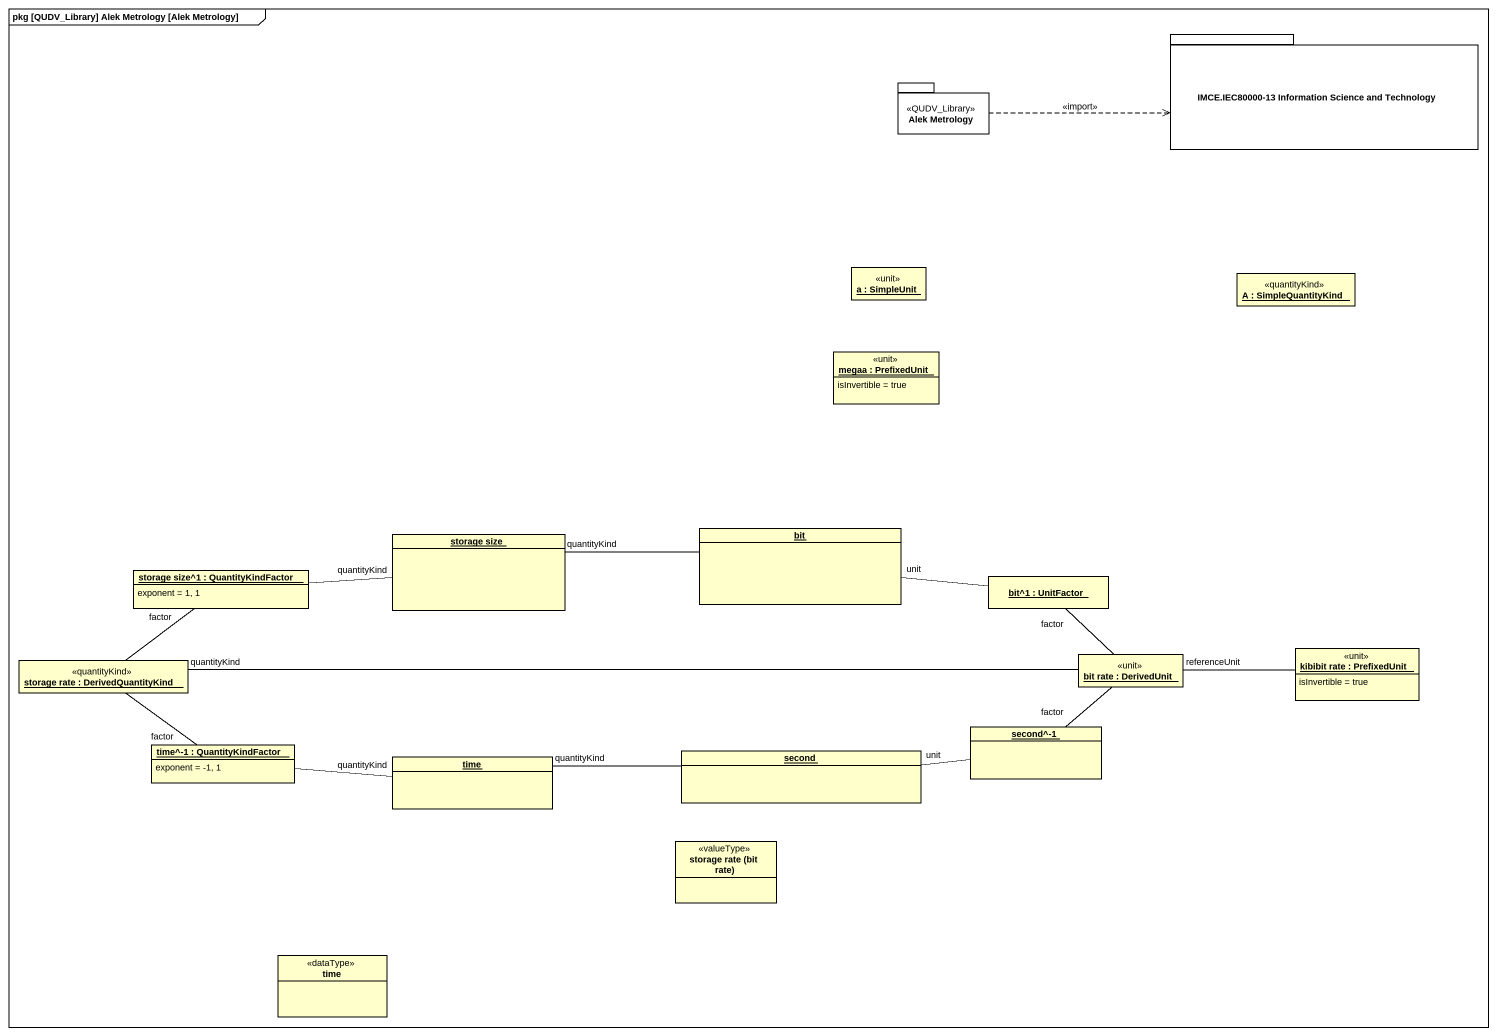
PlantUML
@startuml
mainframe pkg [QUDV_Library] Alek Metrology [Alek Metrology]
hide circle
hide empty members
package "IMCE.IEC80000-13 Information Science and Technology" as IMCE_IEC80000_13 {
}
package "Alek Metrology" as Alek_Metrology <<QUDV_Library>> {
}
object "a : SimpleUnit" as a <<unit>>
object "A : SimpleQuantityKind" as A <<quantityKind>>
object "megaa : PrefixedUnit" as megaa <<unit>> {
  isInvertible = true
}
object bit
object "storage size^1 : QuantityKindFactor" as storage_size_1 {
  exponent = 1, 1
}
object "storage size" as storage_size
object "bit^1 : UnitFactor" as bit_1
object "storage rate : DerivedQuantityKind" as storage_rate <<quantityKind>>
object "bit rate : DerivedUnit" as bit_rate <<unit>>
object "kibibit rate : PrefixedUnit" as kibibit_rate <<unit>> {
  isInvertible = true
}
object "time^-1 : QuantityKindFactor" as time_1 {
  exponent = -1, 1
}
object time
object second
object "second^-1" as second_1
class "storage rate (bit rate)" as storage_rate_bit_rate <<valueType>>
class "time" as time_2 <<dataType>>
Alek_Metrology .right.> IMCE_IEC80000_13 : <<import>>
bit -left- storage_size : quantityKind
bit -right- bit_1 : unit
storage_size_1 -- storage_rate : factor
storage_size -left- storage_size_1 : quantityKind
bit_1 -- bit_rate : factor
bit_rate -left- storage_rate : quantityKind
bit_rate -right- kibibit_rate : referenceUnit
time_1 -up- storage_rate : factor
time -left- time_1 : quantityKind
second -left- time : quantityKind
second -right- second_1 : unit
second_1 -up- bit_rate : factor
@enduml
